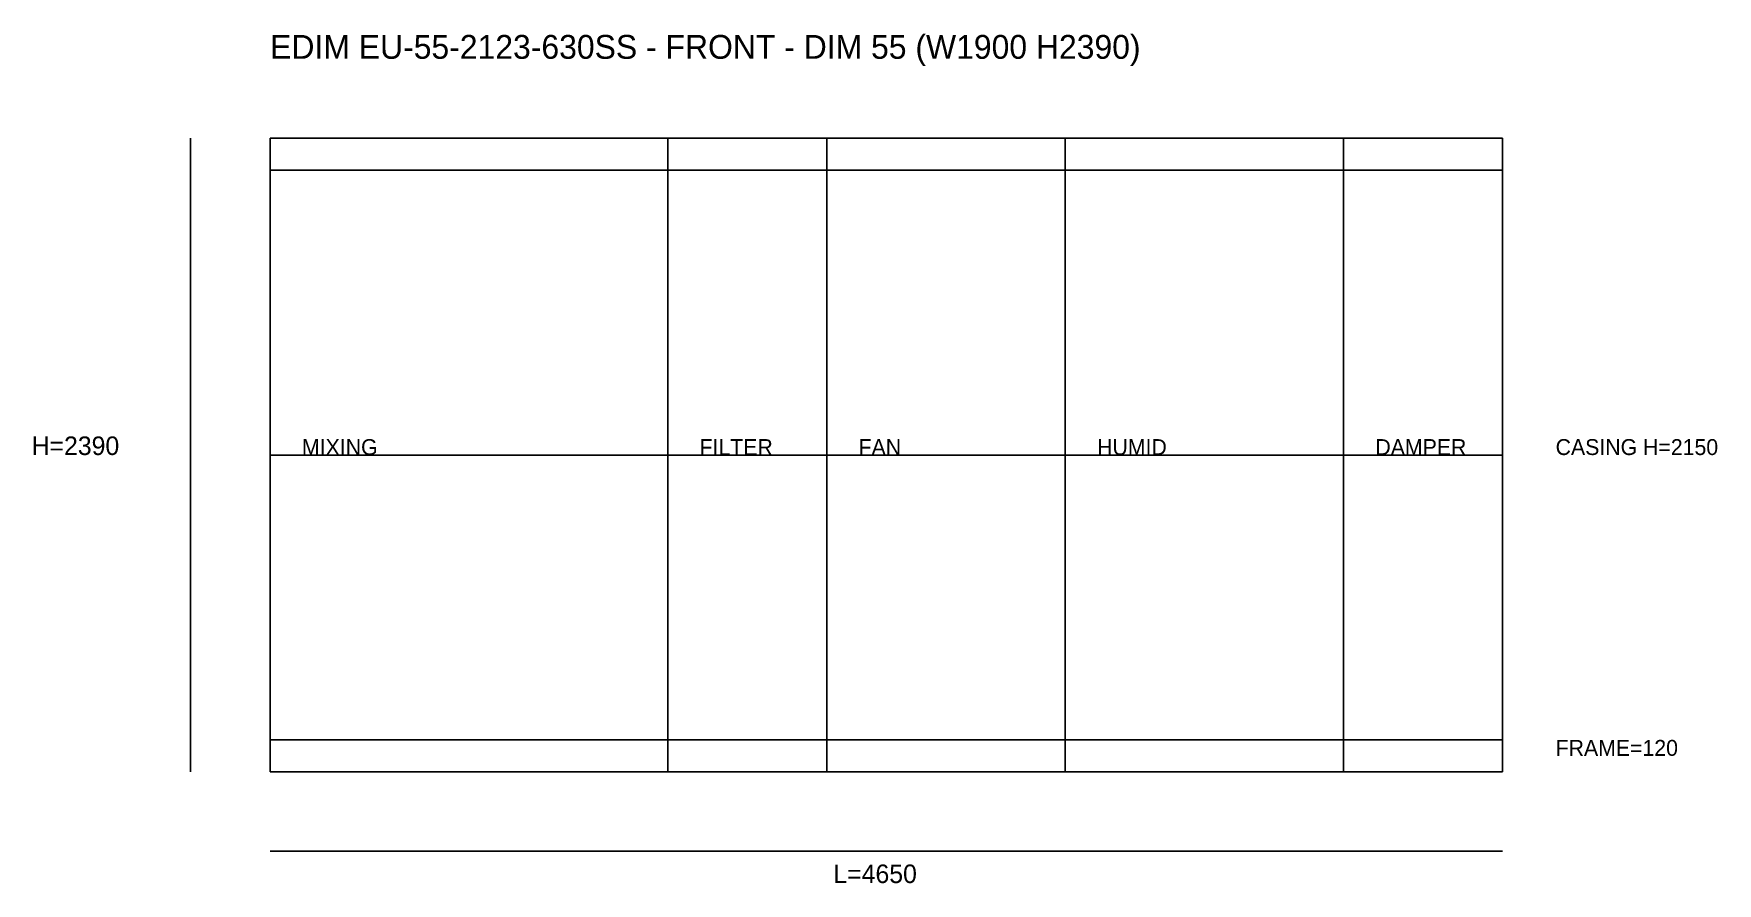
# Model space of a CAD drawing. Header units: millimetres. Extents: x -892 to 5460, y -421 to 2785.
import ezdxf

# ---------------------------------------------------------------- set-up
doc = ezdxf.new("R2010")
doc.units = ezdxf.units.MM
for name, color, linetype in [('DIM', 1, 'CONTINUOUS'), ('OUTLINE', 7, 'CONTINUOUS'), ('SECTION', 3, 'CONTINUOUS'), ('TEXT', 5, 'CONTINUOUS')]:
    doc.layers.add(name, color=color, linetype=linetype)

msp = doc.modelspace()

# ---------------------------------------------------------------- linework, layer by layer
at = {"layer": 'DIM'}
for p, q in [((-300, 0), (-300, 2390)), ((0, 1195), (4650, 1195)), ((0, -300), (4650, -300))]:
    msp.add_line(p, q, dxfattribs=at)
at = {"layer": 'OUTLINE'}
for p, q in [((4650, 2390), (0, 2390)), ((0, 2390), (0, 0)), ((4650, 0), (4650, 2390)), ((0, 2270), (4650, 2270)), ((0, 120), (4650, 120)), ((0, 0), (4650, 0))]:
    msp.add_line(p, q, dxfattribs=at)
at = {"layer": 'SECTION'}
for p, q in [((1500, 0), (1500, 2390)), ((2100, 0), (2100, 2390)), ((3000, 0), (3000, 2390)), ((4050, 0), (4050, 2390))]:
    msp.add_line(p, q, dxfattribs=at)

# ---------------------------------------------------------------- texts
at = {"layer": 'DIM'}
for s, p in [('CASING H=2150', (4850, 1195)), ('FRAME=120', (4850, 60))]:
    msp.add_text(s, height=60, dxfattribs=at).set_placement(p)
at = {"layer": 'TEXT'}
for s, height, p in [('EDIM EU-55-2123-630SS - FRONT - DIM 55 (W1900 H2390)', 90, (0, 2690)), ('H=2390', 70, (-900, 1195)), ('MIXING', 60, (120, 1195)), ('FILTER', 60, (1620, 1195)), ('FAN', 60, (2220, 1195)), ('HUMID', 60, (3120, 1195)), ('DAMPER', 60, (4170, 1195)), ('L=4650', 70, (2125, -420))]:
    msp.add_text(s, height=height, dxfattribs=at).set_placement(p)

doc.saveas('drawing.dxf')
